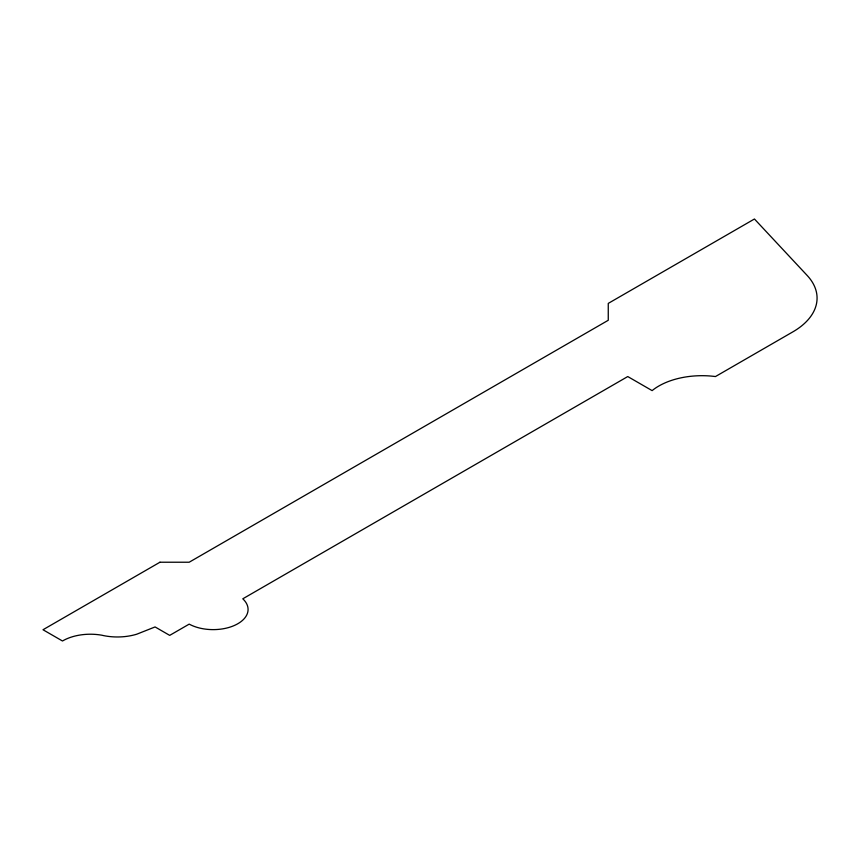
<?xml version="1.0" encoding="UTF-8"?>
<svg xmlns="http://www.w3.org/2000/svg" width="860" height="860" viewBox="0 0 860 860"><rect width="100%" height="100%" fill="white"/><g stroke="black" fill="none" stroke-linecap="round" stroke-linejoin="round"><path stroke-width="1.29" d="M159.949 562.225L43 629.746L62.49 641.001A39.012 22.521 0 0 1 101.684 635.185A41.409 23.908 0 0 0 136.804 634.186L155.079 626.94L169.7 635.379L189.189 624.124A34.916 20.156 0 0 0 235.264 625.07A34.916 20.156 0 0 0 242.789 598.807L627.757 376.551L652.116 390.612A61.124 35.292 0 0 1 715.466 376.551L792.845 331.874A82.7 47.741 0 0 0 807.164 275.458L754.446 218.999L608.257 303.397L608.257 320.275L189.189 562.225L159.949 562.225"/></g></svg>
